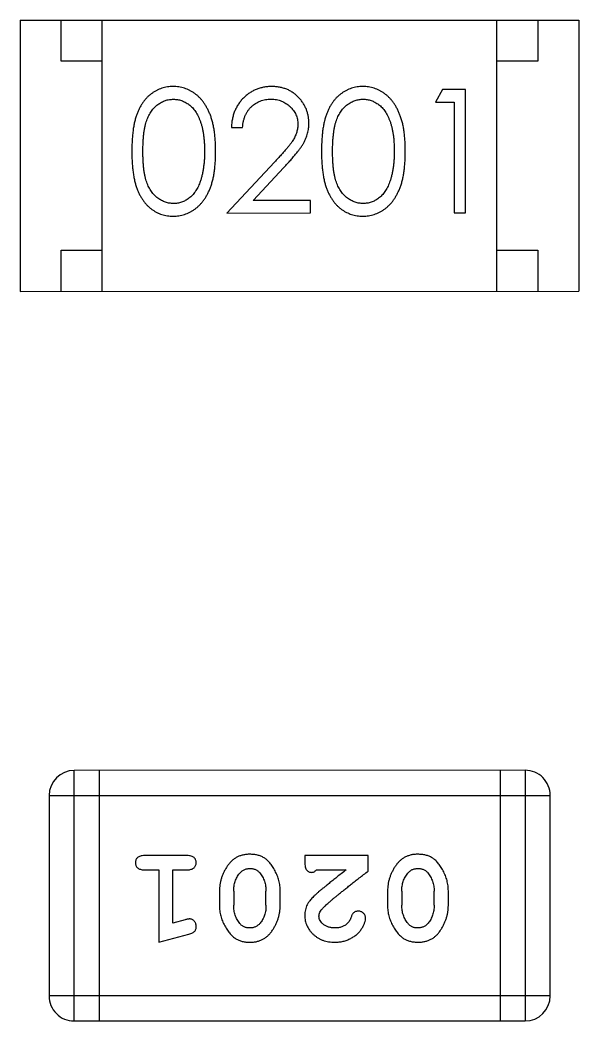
# Model space of a CAD drawing. Header units: millimetres. Extents: x 0 to 297, y 0 to 210.
# Drawn here: x 199.018 to 199.698, y 126.264 to 127.482 of the extents above; entities that cross this region are included whole.
import ezdxf

# ---------------------------------------------------------------- set-up
doc = ezdxf.new("R2010")
doc.units = ezdxf.units.MM
doc.layers.get('0').update_dxf_attribs({"linetype": 'CONTINUOUS'})

msp = doc.modelspace()

# ---------------------------------------------------------------- linework, layer by layer
at = {"color": 7, "linetype": 'Continuous'}
for p, q in [((199.0178, 127.4817), (199.6978, 127.4818)), ((199.0178, 127.4817), (199.0178, 127.1517)), ((199.0678, 127.4317), (199.0678, 127.4817)), ((199.1178, 127.1517), (199.1178, 127.4817)), ((199.5978, 127.1518), (199.5978, 127.4818)), ((199.6478, 127.4818), (199.6478, 127.4318)), ((199.6978, 127.4818), (199.6978, 127.1518)), ((199.1178, 127.4317), (199.0678, 127.4317)), ((199.6478, 127.4318), (199.5978, 127.4318)), ((199.5319, 127.3971), (199.5231, 127.3817)), ((199.5596, 127.3971), (199.5319, 127.3971)), ((199.5596, 127.2471), (199.5596, 127.3971)), ((199.5231, 127.3817), (199.5461, 127.3817)), ((199.5461, 127.3817), (199.5461, 127.2471)), ((199.275, 127.3509), (199.2884, 127.3509)), ((199.3274, 127.3091), (199.2692, 127.247)), ((199.3013, 127.2624), (199.3389, 127.3025)), ((199.3711, 127.2624), (199.3013, 127.2624)), ((199.3711, 127.2471), (199.3711, 127.2624)), ((199.2692, 127.247), (199.3711, 127.2471)), ((199.5461, 127.2471), (199.5596, 127.2471)), ((199.0678, 127.1517), (199.0678, 127.2017)), ((199.0678, 127.2017), (199.1178, 127.2017)), ((199.5978, 127.2018), (199.6478, 127.2018)), ((199.6478, 127.2018), (199.6478, 127.1518)), ((199.0178, 127.1517), (199.6978, 127.1518)), ((199.6322, 126.5692), (199.0836, 126.5691)), ((199.0836, 126.2643), (199.0836, 126.5691)), ((199.1141, 126.5691), (199.1141, 126.2643)), ((199.6018, 126.5692), (199.6018, 126.2644)), ((199.6322, 126.5692), (199.6323, 126.2644)), ((199.0531, 126.5386), (199.6627, 126.5387)), ((199.0531, 126.5386), (199.0532, 126.2948)), ((199.6628, 126.2948), (199.6627, 126.5387)), ((199.2211, 126.4655), (199.1692, 126.4655)), ((199.3642, 126.4655), (199.3642, 126.4576)), ((199.4413, 126.4655), (199.3642, 126.4655)), ((199.4413, 126.4466), (199.4413, 126.4655)), ((199.1692, 126.4482), (199.1865, 126.4482)), ((199.1865, 126.4482), (199.1865, 126.3601)), ((199.2038, 126.3832), (199.2038, 126.4482)), ((199.2038, 126.4482), (199.2211, 126.4482)), ((199.3784, 126.4482), (199.4146, 126.4482)), ((199.2604, 126.4224), (199.2604, 126.4047)), ((199.2777, 126.4222), (199.2777, 126.405)), ((199.317, 126.405), (199.317, 126.4222)), ((199.3344, 126.4047), (199.3343, 126.4225)), ((199.4649, 126.4225), (199.4649, 126.4047)), ((199.4822, 126.4222), (199.4822, 126.405)), ((199.5216, 126.405), (199.5216, 126.4222)), ((199.5389, 126.4047), (199.5389, 126.4225)), ((199.2188, 126.3874), (199.2038, 126.3832)), ((199.1865, 126.3601), (199.2231, 126.37)), ((199.6628, 126.2948), (199.0532, 126.2948)), ((199.0836, 126.2643), (199.6323, 126.2644))]:
    msp.add_line(p, q, dxfattribs=at)
for centre, start, end in [((199.0836, 126.5386), 90.0074, 180.0074), ((199.6323, 126.5387), 0.0074, 90.0074), ((199.0836, 126.2948), 180.0074, 270.0074), ((199.6323, 126.2948), 270.0074, 0.0074)]:
    msp.add_arc(centre, 0.0305, start, end, dxfattribs=at)
for points, knots in [([(199.204, 127.4009), (199.2028, 127.4009), (199.2005, 127.4008), (199.197, 127.4004), (199.1936, 127.3998), (199.1903, 127.3988), (199.1871, 127.3977), (199.184, 127.3962), (199.181, 127.3945), (199.178, 127.3925), (199.1752, 127.3903), (199.1725, 127.3879), (199.1701, 127.3851), (199.1678, 127.3822), (199.1656, 127.379), (199.1636, 127.3755), (199.1618, 127.3718), (199.1601, 127.3678), (199.1586, 127.3635), (199.1573, 127.3588), (199.1562, 127.3537), (199.1554, 127.3482), (199.1547, 127.3422), (199.1542, 127.3358), (199.1539, 127.329), (199.1538, 127.3244), (199.1538, 127.322)], [0, 0, 0, 0, 0.033742, 0.066533, 0.099153, 0.13154, 0.164087, 0.196563, 0.229707, 0.263315, 0.297504, 0.331686, 0.366482, 0.4021, 0.438958, 0.476748, 0.515985, 0.556589, 0.599519, 0.645765, 0.695487, 0.748721, 0.805687, 0.866754, 0.931405, 1, 1, 1, 1]), ([(199.2558, 127.322), (199.2557, 127.3243), (199.2557, 127.3288), (199.2554, 127.3353), (199.2548, 127.3415), (199.2541, 127.3474), (199.2531, 127.3529), (199.252, 127.358), (199.2506, 127.3627), (199.249, 127.3672), (199.2471, 127.3712), (199.2452, 127.3751), (199.2431, 127.3786), (199.2409, 127.3819), (199.2385, 127.385), (199.2359, 127.3877), (199.2332, 127.3903), (199.2303, 127.3925), (199.2273, 127.3945), (199.2242, 127.3962), (199.2211, 127.3976), (199.2178, 127.3988), (199.2145, 127.3998), (199.211, 127.4004), (199.2075, 127.4008), (199.2052, 127.4009), (199.204, 127.4009)], [0, 0, 0, 0, 0.065278, 0.127205, 0.186168, 0.241675, 0.294115, 0.343609, 0.390387, 0.434463, 0.476646, 0.517002, 0.555936, 0.593716, 0.630057, 0.665601, 0.700745, 0.734917, 0.768681, 0.802087, 0.834849, 0.867433, 0.900138, 0.932806, 0.966212, 1, 1, 1, 1]), ([(199.3239, 127.4009), (199.3222, 127.4009), (199.3189, 127.4008), (199.3141, 127.4001), (199.3095, 127.399), (199.305, 127.3975), (199.3008, 127.3954), (199.2968, 127.393), (199.293, 127.3902), (199.2894, 127.3869), (199.2862, 127.3833), (199.2833, 127.3794), (199.2809, 127.3752), (199.2788, 127.3708), (199.2772, 127.3662), (199.276, 127.3613), (199.2752, 127.3562), (199.2751, 127.3527), (199.275, 127.3509)], [0, 0, 0, 0, 0.06445, 0.126725, 0.187421, 0.247417, 0.306749, 0.366595, 0.427749, 0.490235, 0.553031, 0.614805, 0.676505, 0.738096, 0.801021, 0.864897, 0.931209, 1, 1, 1, 1]), ([(199.3692, 127.3563), (199.3692, 127.3578), (199.3691, 127.3607), (199.3685, 127.365), (199.3675, 127.3692), (199.3662, 127.3732), (199.3644, 127.377), (199.3622, 127.3807), (199.3597, 127.3843), (199.3567, 127.3877), (199.3535, 127.3908), (199.35, 127.3935), (199.3462, 127.3958), (199.3422, 127.3977), (199.338, 127.3991), (199.3335, 127.4001), (199.3288, 127.4008), (199.3255, 127.4009), (199.3239, 127.4009)], [0, 0, 0, 0, 0.06271, 0.123347, 0.183401, 0.242828, 0.302097, 0.36242, 0.423725, 0.487032, 0.550491, 0.612709, 0.674265, 0.73617, 0.799211, 0.863483, 0.930525, 1, 1, 1, 1]), ([(199.4347, 127.4009), (199.4336, 127.4009), (199.4312, 127.4008), (199.4278, 127.4004), (199.4244, 127.3998), (199.4211, 127.3988), (199.4179, 127.3977), (199.4148, 127.3962), (199.4117, 127.3945), (199.4088, 127.3925), (199.406, 127.3903), (199.4033, 127.3879), (199.4009, 127.3852), (199.3985, 127.3822), (199.3964, 127.379), (199.3943, 127.3756), (199.3925, 127.3718), (199.3909, 127.3679), (199.3894, 127.3636), (199.3881, 127.3589), (199.387, 127.3538), (199.3861, 127.3482), (199.3854, 127.3423), (199.3849, 127.3359), (199.3846, 127.3291), (199.3846, 127.3244), (199.3846, 127.322)], [0, 0, 0, 0, 0.033742, 0.066533, 0.099153, 0.13154, 0.164087, 0.196563, 0.229707, 0.263315, 0.297504, 0.331686, 0.366482, 0.4021, 0.438958, 0.476748, 0.515985, 0.556589, 0.599519, 0.645765, 0.695487, 0.748721, 0.805687, 0.866754, 0.931405, 1, 1, 1, 1]), ([(199.4865, 127.322), (199.4865, 127.3243), (199.4864, 127.3288), (199.4862, 127.3354), (199.4856, 127.3416), (199.4849, 127.3474), (199.4839, 127.3529), (199.4828, 127.358), (199.4813, 127.3628), (199.4797, 127.3672), (199.4779, 127.3713), (199.476, 127.3751), (199.4739, 127.3787), (199.4717, 127.382), (199.4692, 127.385), (199.4667, 127.3878), (199.4639, 127.3903), (199.4611, 127.3925), (199.4581, 127.3945), (199.455, 127.3962), (199.4518, 127.3977), (199.4486, 127.3988), (199.4452, 127.3998), (199.4418, 127.4004), (199.4383, 127.4008), (199.4359, 127.4009), (199.4347, 127.4009)], [0, 0, 0, 0, 0.065278, 0.127205, 0.186168, 0.241675, 0.294115, 0.343609, 0.390387, 0.434463, 0.476646, 0.517002, 0.555936, 0.593716, 0.630057, 0.665601, 0.700745, 0.734917, 0.768681, 0.802087, 0.834849, 0.867433, 0.900138, 0.932806, 0.966212, 1, 1, 1, 1]), ([(199.1673, 127.322), (199.1673, 127.324), (199.1673, 127.3279), (199.1676, 127.3336), (199.1679, 127.3389), (199.1684, 127.3438), (199.169, 127.3483), (199.1699, 127.3525), (199.1708, 127.3562), (199.1719, 127.3596), (199.1731, 127.3627), (199.1744, 127.3656), (199.1759, 127.3683), (199.1776, 127.3709), (199.1793, 127.3732), (199.1812, 127.3753), (199.1832, 127.3773), (199.1861, 127.3795), (199.1898, 127.3819), (199.1945, 127.384), (199.1994, 127.3852), (199.2028, 127.3854), (199.2044, 127.3855)], [0, 0, 0, 0, 0.073302, 0.142286, 0.206253, 0.266017, 0.321612, 0.372532, 0.419497, 0.462398, 0.502825, 0.541489, 0.579034, 0.615143, 0.650298, 0.684912, 0.718701, 0.752189, 0.817245, 0.879117, 0.939613, 1, 1, 1, 1]), ([(199.2044, 127.3855), (199.2061, 127.3854), (199.2093, 127.3852), (199.2142, 127.384), (199.2189, 127.3818), (199.2226, 127.3795), (199.2255, 127.3772), (199.2275, 127.3752), (199.2295, 127.373), (199.2313, 127.3705), (199.233, 127.3678), (199.2345, 127.3649), (199.236, 127.3617), (199.2373, 127.3583), (199.2384, 127.3546), (199.2395, 127.3507), (199.2403, 127.3465), (199.2411, 127.3421), (199.2416, 127.3374), (199.242, 127.3325), (199.2422, 127.3274), (199.2423, 127.3238), (199.2423, 127.322)], [0, 0, 0, 0, 0.059689, 0.119507, 0.181075, 0.246162, 0.279894, 0.314468, 0.350403, 0.387474, 0.426147, 0.466624, 0.508745, 0.553328, 0.600058, 0.649177, 0.700552, 0.754894, 0.811825, 0.871514, 0.934319, 1, 1, 1, 1]), ([(199.2884, 127.3509), (199.2886, 127.3522), (199.2888, 127.3548), (199.2896, 127.3586), (199.2905, 127.3622), (199.2917, 127.3655), (199.2933, 127.3686), (199.295, 127.3714), (199.297, 127.3741), (199.2992, 127.3764), (199.3017, 127.3786), (199.3043, 127.3804), (199.3071, 127.382), (199.31, 127.3833), (199.3131, 127.3843), (199.3163, 127.385), (199.3197, 127.3854), (199.322, 127.3855), (199.3232, 127.3855)], [0, 0, 0, 0, 0.073648, 0.143686, 0.210962, 0.275557, 0.338064, 0.399311, 0.4594, 0.51934, 0.579024, 0.637809, 0.695959, 0.754122, 0.813113, 0.873453, 0.935561, 1, 1, 1, 1]), ([(199.3232, 127.3855), (199.3243, 127.3855), (199.3265, 127.3854), (199.3298, 127.385), (199.3329, 127.3843), (199.3358, 127.3833), (199.3387, 127.382), (199.3414, 127.3805), (199.3439, 127.3786), (199.3463, 127.3766), (199.3485, 127.3743), (199.3504, 127.3719), (199.3521, 127.3693), (199.3534, 127.3667), (199.3545, 127.364), (199.3552, 127.3611), (199.3557, 127.3581), (199.3557, 127.3561), (199.3557, 127.3551)], [0, 0, 0, 0, 0.068027, 0.133505, 0.19695, 0.26027, 0.322741, 0.384982, 0.448465, 0.513424, 0.578224, 0.640011, 0.700094, 0.760067, 0.819012, 0.877878, 0.938035, 1, 1, 1, 1]), ([(199.3981, 127.3221), (199.3981, 127.3241), (199.3981, 127.328), (199.3983, 127.3336), (199.3987, 127.3389), (199.3992, 127.3438), (199.3998, 127.3483), (199.4006, 127.3525), (199.4015, 127.3562), (199.4026, 127.3597), (199.4039, 127.3628), (199.4052, 127.3657), (199.4067, 127.3684), (199.4083, 127.3709), (199.4101, 127.3732), (199.412, 127.3753), (199.414, 127.3773), (199.4169, 127.3795), (199.4206, 127.3819), (199.4253, 127.384), (199.4302, 127.3853), (199.4335, 127.3854), (199.4352, 127.3855)], [0, 0, 0, 0, 0.073302, 0.142286, 0.206253, 0.266017, 0.321612, 0.372532, 0.419497, 0.462398, 0.502825, 0.541489, 0.579034, 0.615143, 0.650298, 0.684912, 0.718701, 0.752189, 0.817245, 0.879117, 0.939613, 1, 1, 1, 1]), ([(199.4352, 127.3855), (199.4368, 127.3854), (199.4401, 127.3853), (199.445, 127.384), (199.4496, 127.3819), (199.4534, 127.3795), (199.4562, 127.3773), (199.4583, 127.3752), (199.4603, 127.373), (199.4621, 127.3705), (199.4637, 127.3678), (199.4653, 127.3649), (199.4667, 127.3617), (199.4681, 127.3583), (199.4692, 127.3546), (199.4703, 127.3507), (199.4711, 127.3465), (199.4719, 127.3421), (199.4724, 127.3375), (199.4728, 127.3326), (199.473, 127.3274), (199.473, 127.3239), (199.4731, 127.3221)], [0, 0, 0, 0, 0.059689, 0.119507, 0.181075, 0.246162, 0.279894, 0.314468, 0.350403, 0.387474, 0.426147, 0.466624, 0.508745, 0.553328, 0.600058, 0.649177, 0.700552, 0.754894, 0.811825, 0.871514, 0.934319, 1, 1, 1, 1]), ([(199.3557, 127.3551), (199.3557, 127.3535), (199.3556, 127.3502), (199.3545, 127.3455), (199.3528, 127.3408), (199.3508, 127.337), (199.3488, 127.3339), (199.3469, 127.3312), (199.3446, 127.3283), (199.3419, 127.325), (199.3388, 127.3214), (199.3354, 127.3176), (199.3315, 127.3134), (199.3288, 127.3106), (199.3274, 127.3091)], [0, 0, 0, 0, 0.088014, 0.174976, 0.2638, 0.355443, 0.406413, 0.465519, 0.533076, 0.609353, 0.693899, 0.787171, 0.889197, 1, 1, 1, 1]), ([(199.3389, 127.3025), (199.3403, 127.304), (199.3431, 127.307), (199.347, 127.3113), (199.3506, 127.3155), (199.3538, 127.3194), (199.3566, 127.323), (199.3591, 127.3264), (199.3612, 127.3295), (199.3635, 127.3333), (199.3658, 127.3381), (199.3678, 127.344), (199.369, 127.3501), (199.3691, 127.3542), (199.3692, 127.3563)], [0, 0, 0, 0, 0.09953, 0.192079, 0.277712, 0.357454, 0.429648, 0.495771, 0.555538, 0.608657, 0.707578, 0.804328, 0.901298, 1, 1, 1, 1]), ([(199.1538, 127.322), (199.1538, 127.3196), (199.1539, 127.3149), (199.1542, 127.3082), (199.1547, 127.3018), (199.1554, 127.2959), (199.1563, 127.2903), (199.1574, 127.2852), (199.1587, 127.2805), (199.1602, 127.2761), (199.1619, 127.2721), (199.1637, 127.2684), (199.1658, 127.265), (199.1679, 127.2617), (199.1702, 127.2588), (199.1727, 127.256), (199.1754, 127.2536), (199.1782, 127.2514), (199.1811, 127.2495), (199.1841, 127.2478), (199.1872, 127.2463), (199.1904, 127.2452), (199.1937, 127.2443), (199.197, 127.2437), (199.2005, 127.2432), (199.2028, 127.2432), (199.204, 127.2432)], [0, 0, 0, 0, 0.068113, 0.132564, 0.193427, 0.250218, 0.303569, 0.353576, 0.400235, 0.443586, 0.484619, 0.524292, 0.56238, 0.599049, 0.63494, 0.669782, 0.704009, 0.737842, 0.771098, 0.803896, 0.836415, 0.868639, 0.900715, 0.933378, 0.966213, 1, 1, 1, 1]), ([(199.2044, 127.2586), (199.2028, 127.2587), (199.1995, 127.2588), (199.1946, 127.2601), (199.1899, 127.2622), (199.1861, 127.2646), (199.1833, 127.2669), (199.1812, 127.2688), (199.1793, 127.2709), (199.1775, 127.2733), (199.1759, 127.2758), (199.1744, 127.2785), (199.1731, 127.2814), (199.1718, 127.2845), (199.1707, 127.2879), (199.1698, 127.2917), (199.1691, 127.2958), (199.1684, 127.3003), (199.1679, 127.3052), (199.1676, 127.3105), (199.1673, 127.3161), (199.1673, 127.32), (199.1673, 127.322)], [0, 0, 0, 0, 0.060034, 0.120278, 0.182348, 0.247919, 0.281641, 0.315701, 0.350322, 0.385703, 0.421819, 0.459196, 0.497866, 0.538301, 0.58121, 0.628183, 0.679403, 0.734699, 0.794074, 0.858416, 0.927049, 1, 1, 1, 1]), ([(199.204, 127.2432), (199.2052, 127.2432), (199.2076, 127.2432), (199.2111, 127.2437), (199.2145, 127.2443), (199.2179, 127.2453), (199.2211, 127.2465), (199.2243, 127.2479), (199.2274, 127.2497), (199.2304, 127.2517), (199.2333, 127.2539), (199.236, 127.2565), (199.2386, 127.2592), (199.241, 127.2623), (199.2433, 127.2656), (199.2454, 127.2691), (199.2473, 127.2729), (199.2491, 127.277), (199.2507, 127.2814), (199.252, 127.2861), (199.2532, 127.2912), (199.2541, 127.2967), (199.2548, 127.3025), (199.2554, 127.3087), (199.2557, 127.3152), (199.2557, 127.3197), (199.2558, 127.322)], [0, 0, 0, 0, 0.033824, 0.067298, 0.10028, 0.133019, 0.165736, 0.198792, 0.232372, 0.266409, 0.301016, 0.336196, 0.371972, 0.408574, 0.446394, 0.485225, 0.525372, 0.567224, 0.611081, 0.65775, 0.70702, 0.759235, 0.814484, 0.873227, 0.934937, 1, 1, 1, 1]), ([(199.2423, 127.322), (199.2423, 127.3202), (199.2422, 127.3167), (199.242, 127.3115), (199.2415, 127.3064), (199.2409, 127.3016), (199.2401, 127.297), (199.2392, 127.2926), (199.238, 127.2884), (199.2371, 127.2857), (199.2366, 127.2843)], [0, 0, 0, 0, 0.141157, 0.277773, 0.409244, 0.535676, 0.657497, 0.775458, 0.889412, 1, 1, 1, 1]), ([(199.3846, 127.322), (199.3846, 127.3196), (199.3846, 127.315), (199.3849, 127.3082), (199.3854, 127.3018), (199.3862, 127.2959), (199.3871, 127.2904), (199.3881, 127.2852), (199.3895, 127.2805), (199.391, 127.2762), (199.3927, 127.2722), (199.3945, 127.2684), (199.3965, 127.265), (199.3987, 127.2618), (199.401, 127.2588), (199.4035, 127.2561), (199.4061, 127.2536), (199.4089, 127.2514), (199.4119, 127.2495), (199.4149, 127.2478), (199.418, 127.2464), (199.4212, 127.2453), (199.4244, 127.2443), (199.4278, 127.2437), (199.4312, 127.2433), (199.4336, 127.2432), (199.4348, 127.2432)], [0, 0, 0, 0, 0.068113, 0.132564, 0.193427, 0.250218, 0.303569, 0.353576, 0.400235, 0.443586, 0.484619, 0.524292, 0.56238, 0.599049, 0.63494, 0.669782, 0.704009, 0.737842, 0.771098, 0.803896, 0.836415, 0.868639, 0.900715, 0.933378, 0.966213, 1, 1, 1, 1]), ([(199.4352, 127.2586), (199.4336, 127.2587), (199.4303, 127.2588), (199.4254, 127.2601), (199.4206, 127.2622), (199.4169, 127.2646), (199.414, 127.2669), (199.412, 127.2688), (199.4101, 127.271), (199.4083, 127.2733), (199.4067, 127.2758), (199.4052, 127.2785), (199.4038, 127.2814), (199.4026, 127.2845), (199.4015, 127.2879), (199.4006, 127.2917), (199.3998, 127.2958), (199.3991, 127.3003), (199.3987, 127.3052), (199.3983, 127.3105), (199.3981, 127.3162), (199.3981, 127.3201), (199.3981, 127.3221)], [0, 0, 0, 0, 0.060034, 0.120278, 0.182348, 0.247919, 0.281641, 0.315701, 0.350322, 0.385703, 0.421819, 0.459196, 0.497866, 0.538301, 0.58121, 0.628183, 0.679403, 0.734699, 0.794074, 0.858416, 0.927049, 1, 1, 1, 1]), ([(199.4348, 127.2432), (199.436, 127.2432), (199.4383, 127.2433), (199.4418, 127.2437), (199.4453, 127.2444), (199.4486, 127.2453), (199.4519, 127.2465), (199.4551, 127.2479), (199.4582, 127.2497), (199.4612, 127.2517), (199.4641, 127.2539), (199.4668, 127.2565), (199.4694, 127.2592), (199.4718, 127.2623), (199.4741, 127.2656), (199.4761, 127.2692), (199.4781, 127.273), (199.4798, 127.277), (199.4815, 127.2814), (199.4828, 127.2862), (199.4839, 127.2913), (199.4849, 127.2967), (199.4856, 127.3025), (199.4862, 127.3087), (199.4864, 127.3152), (199.4865, 127.3197), (199.4865, 127.322)], [0, 0, 0, 0, 0.033824, 0.067298, 0.10028, 0.133019, 0.165736, 0.198792, 0.232372, 0.266409, 0.301016, 0.336196, 0.371972, 0.408574, 0.446394, 0.485225, 0.525372, 0.567224, 0.611081, 0.65775, 0.70702, 0.759235, 0.814484, 0.873227, 0.934937, 1, 1, 1, 1]), ([(199.4731, 127.3221), (199.473, 127.3203), (199.473, 127.3167), (199.4727, 127.3115), (199.4723, 127.3065), (199.4717, 127.3017), (199.4709, 127.297), (199.4699, 127.2926), (199.4688, 127.2884), (199.4678, 127.2857), (199.4674, 127.2844)], [0, 0, 0, 0, 0.141157, 0.277773, 0.409244, 0.535676, 0.657497, 0.775458, 0.889412, 1, 1, 1, 1]), ([(199.2366, 127.2843), (199.2362, 127.2833), (199.2355, 127.2812), (199.2341, 127.2783), (199.2327, 127.2756), (199.2311, 127.273), (199.2293, 127.2707), (199.2275, 127.2686), (199.2255, 127.2667), (199.2227, 127.2644), (199.219, 127.2621), (199.2143, 127.2601), (199.2094, 127.2588), (199.2061, 127.2586), (199.2044, 127.2586)], [0, 0, 0, 0, 0.075949, 0.148549, 0.218996, 0.286119, 0.351826, 0.416074, 0.478265, 0.540325, 0.660405, 0.774606, 0.887187, 1, 1, 1, 1]), ([(199.4674, 127.2844), (199.467, 127.2833), (199.4662, 127.2813), (199.4649, 127.2783), (199.4634, 127.2756), (199.4618, 127.2731), (199.4601, 127.2708), (199.4582, 127.2686), (199.4562, 127.2667), (199.4534, 127.2645), (199.4497, 127.2621), (199.445, 127.2601), (199.4402, 127.2588), (199.4369, 127.2587), (199.4352, 127.2586)], [0, 0, 0, 0, 0.075949, 0.148549, 0.218996, 0.286119, 0.351826, 0.416074, 0.478265, 0.540325, 0.660405, 0.774606, 0.887187, 1, 1, 1, 1]), ([(199.1692, 126.4655), (199.1683, 126.4655), (199.1666, 126.4654), (199.1643, 126.4649), (199.1623, 126.4642), (199.1608, 126.4631), (199.1596, 126.4618), (199.1588, 126.4603), (199.1582, 126.4586), (199.1582, 126.4574), (199.1581, 126.4568)], [0, 0, 0, 0, 0.169012, 0.317488, 0.445429, 0.560977, 0.67065, 0.776666, 0.88492, 1, 1, 1, 1]), ([(199.2321, 126.4568), (199.2321, 126.4574), (199.232, 126.4586), (199.2315, 126.4603), (199.2307, 126.4618), (199.2295, 126.4632), (199.2279, 126.4642), (199.226, 126.4649), (199.2237, 126.4654), (199.222, 126.4655), (199.2211, 126.4655)], [0, 0, 0, 0, 0.115051, 0.223278, 0.329269, 0.437893, 0.554681, 0.682591, 0.83103, 1, 1, 1, 1]), ([(199.2973, 126.4671), (199.2959, 126.467), (199.293, 126.467), (199.2889, 126.4662), (199.2851, 126.4651), (199.2815, 126.4635), (199.2782, 126.4615), (199.2752, 126.459), (199.2724, 126.456), (199.2699, 126.4526), (199.2677, 126.449), (199.2658, 126.4454), (199.2641, 126.4417), (199.2627, 126.4379), (199.2617, 126.4341), (199.2609, 126.4302), (199.2605, 126.4264), (199.2604, 126.4237), (199.2604, 126.4224)], [0, 0, 0, 0, 0.067217, 0.131051, 0.19272, 0.252824, 0.312745, 0.373449, 0.436041, 0.501494, 0.567761, 0.632087, 0.695096, 0.757109, 0.817993, 0.878657, 0.939311, 1, 1, 1, 1]), ([(199.3343, 126.4225), (199.3343, 126.4235), (199.3343, 126.4257), (199.334, 126.4288), (199.3335, 126.432), (199.3328, 126.4351), (199.3319, 126.4381), (199.3308, 126.4411), (199.3295, 126.4441), (199.3281, 126.4469), (199.3265, 126.4497), (199.3249, 126.4522), (199.3232, 126.4545), (199.3216, 126.4566), (199.3199, 126.4585), (199.3182, 126.4602), (199.3164, 126.4616), (199.3141, 126.4632), (199.3109, 126.4648), (199.3067, 126.4661), (199.3021, 126.4669), (199.2989, 126.467), (199.2973, 126.4671)], [0, 0, 0, 0, 0.049886, 0.09882, 0.148132, 0.19689, 0.246038, 0.295176, 0.345305, 0.395692, 0.445312, 0.491875, 0.535813, 0.577009, 0.616081, 0.652689, 0.687585, 0.720206, 0.785062, 0.85223, 0.923759, 1, 1, 1, 1]), ([(199.5018, 126.4671), (199.5004, 126.4671), (199.4975, 126.467), (199.4935, 126.4663), (199.4896, 126.4651), (199.486, 126.4635), (199.4827, 126.4615), (199.4797, 126.459), (199.4769, 126.4561), (199.4744, 126.4527), (199.4722, 126.4491), (199.4703, 126.4454), (199.4686, 126.4417), (199.4673, 126.4379), (199.4662, 126.4341), (199.4655, 126.4303), (199.465, 126.4264), (199.4649, 126.4238), (199.4649, 126.4225)], [0, 0, 0, 0, 0.067217, 0.131051, 0.19272, 0.252824, 0.312745, 0.373449, 0.436041, 0.501494, 0.567761, 0.632087, 0.695096, 0.757109, 0.817993, 0.878657, 0.939311, 1, 1, 1, 1]), ([(199.5389, 126.4225), (199.5388, 126.4236), (199.5388, 126.4257), (199.5385, 126.4289), (199.538, 126.432), (199.5373, 126.4351), (199.5364, 126.4381), (199.5353, 126.4411), (199.534, 126.4441), (199.5326, 126.447), (199.531, 126.4497), (199.5294, 126.4522), (199.5277, 126.4545), (199.5261, 126.4567), (199.5244, 126.4585), (199.5227, 126.4602), (199.5209, 126.4616), (199.5186, 126.4632), (199.5154, 126.4648), (199.5112, 126.4661), (199.5066, 126.4669), (199.5035, 126.467), (199.5018, 126.4671)], [0, 0, 0, 0, 0.049886, 0.09882, 0.148132, 0.19689, 0.246038, 0.295176, 0.345305, 0.395692, 0.445312, 0.491875, 0.535813, 0.577009, 0.616081, 0.652689, 0.687585, 0.720206, 0.785062, 0.85223, 0.923759, 1, 1, 1, 1]), ([(199.1581, 126.4568), (199.1582, 126.4562), (199.1582, 126.455), (199.1587, 126.4533), (199.1596, 126.4518), (199.1608, 126.4505), (199.1623, 126.4494), (199.1643, 126.4487), (199.1666, 126.4482), (199.1683, 126.4482), (199.1692, 126.4482)], [0, 0, 0, 0, 0.11517, 0.223509, 0.328254, 0.438012, 0.553651, 0.682263, 0.830856, 1, 1, 1, 1]), ([(199.2211, 126.4482), (199.222, 126.4482), (199.2237, 126.4482), (199.226, 126.4487), (199.2279, 126.4495), (199.2295, 126.4505), (199.2306, 126.4519), (199.2315, 126.4534), (199.232, 126.455), (199.2321, 126.4562), (199.2321, 126.4568)], [0, 0, 0, 0, 0.169102, 0.317658, 0.446239, 0.563118, 0.671828, 0.776546, 0.884858, 1, 1, 1, 1]), ([(199.3642, 126.4576), (199.3643, 126.4566), (199.3643, 126.4546), (199.3647, 126.4519), (199.3654, 126.4496), (199.3665, 126.4479), (199.3678, 126.4466), (199.3693, 126.4457), (199.371, 126.4451), (199.3723, 126.4451), (199.3729, 126.445)], [0, 0, 0, 0, 0.1844, 0.34094, 0.473574, 0.586824, 0.690029, 0.789175, 0.890445, 1, 1, 1, 1]), ([(199.2777, 126.4222), (199.2777, 126.4232), (199.2778, 126.4253), (199.2781, 126.4284), (199.2787, 126.4313), (199.2795, 126.4341), (199.2805, 126.4368), (199.2818, 126.4393), (199.2832, 126.4417), (199.2844, 126.4432), (199.285, 126.444)], [0, 0, 0, 0, 0.135449, 0.266263, 0.393429, 0.516942, 0.639128, 0.758779, 0.879341, 1, 1, 1, 1]), ([(199.285, 126.444), (199.2854, 126.4444), (199.2862, 126.4453), (199.2875, 126.4465), (199.2889, 126.4475), (199.2904, 126.4483), (199.292, 126.449), (199.2937, 126.4494), (199.2954, 126.4497), (199.2966, 126.4497), (199.2973, 126.4498)], [0, 0, 0, 0, 0.129853, 0.25607, 0.380154, 0.49978, 0.62208, 0.743277, 0.868791, 1, 1, 1, 1]), ([(199.2973, 126.4498), (199.2979, 126.4497), (199.2991, 126.4497), (199.3009, 126.4495), (199.3026, 126.4491), (199.3042, 126.4485), (199.3057, 126.4477), (199.3071, 126.4468), (199.3083, 126.4457), (199.309, 126.4449), (199.3094, 126.4445)], [0, 0, 0, 0, 0.139844, 0.271849, 0.399162, 0.521619, 0.6402, 0.758957, 0.87828, 1, 1, 1, 1]), ([(199.3094, 126.4445), (199.31, 126.4437), (199.3112, 126.4421), (199.3128, 126.4396), (199.3141, 126.4369), (199.3152, 126.4342), (199.316, 126.4313), (199.3166, 126.4284), (199.317, 126.4253), (199.317, 126.4232), (199.317, 126.4222)], [0, 0, 0, 0, 0.124927, 0.248361, 0.370889, 0.492583, 0.61616, 0.741472, 0.869044, 1, 1, 1, 1]), ([(199.3729, 126.445), (199.3733, 126.4451), (199.3743, 126.4452), (199.3757, 126.4458), (199.3771, 126.4468), (199.3779, 126.4477), (199.3784, 126.4482)], [0, 0, 0, 0, 0.20611, 0.432681, 0.695597, 1, 1, 1, 1]), ([(199.4146, 126.4482), (199.4126, 126.4466), (199.4087, 126.4436), (199.4033, 126.4393), (199.3983, 126.4354), (199.3939, 126.4318), (199.3899, 126.4286), (199.3865, 126.4258), (199.3836, 126.4234), (199.3818, 126.4218), (199.381, 126.4212)], [0, 0, 0, 0, 0.176662, 0.337826, 0.484741, 0.617764, 0.73494, 0.837793, 0.926412, 1, 1, 1, 1]), ([(199.3863, 126.4016), (199.3868, 126.4021), (199.3877, 126.4031), (199.3893, 126.4046), (199.3912, 126.4064), (199.3934, 126.4083), (199.3958, 126.4104), (199.3986, 126.4128), (199.4016, 126.4153), (199.4049, 126.418), (199.4085, 126.4209), (199.4123, 126.424), (199.4165, 126.4273), (199.4209, 126.4308), (199.4256, 126.4345), (199.4306, 126.4383), (199.4359, 126.4424), (199.4395, 126.4452), (199.4413, 126.4466)], [0, 0, 0, 0, 0.026647, 0.057942, 0.094152, 0.134806, 0.180631, 0.231142, 0.286385, 0.346321, 0.411439, 0.481035, 0.555329, 0.634592, 0.718826, 0.807759, 0.901393, 1, 1, 1, 1]), ([(199.4822, 126.4222), (199.4823, 126.4233), (199.4823, 126.4253), (199.4826, 126.4284), (199.4832, 126.4313), (199.484, 126.4341), (199.485, 126.4368), (199.4863, 126.4393), (199.4877, 126.4418), (199.4889, 126.4432), (199.4895, 126.444)], [0, 0, 0, 0, 0.135449, 0.266263, 0.393429, 0.516942, 0.639128, 0.758779, 0.879341, 1, 1, 1, 1]), ([(199.4895, 126.444), (199.4899, 126.4444), (199.4907, 126.4453), (199.492, 126.4465), (199.4934, 126.4475), (199.4949, 126.4484), (199.4965, 126.449), (199.4982, 126.4494), (199.4999, 126.4497), (199.5011, 126.4498), (199.5018, 126.4498)], [0, 0, 0, 0, 0.129853, 0.25607, 0.380154, 0.49978, 0.62208, 0.743277, 0.868791, 1, 1, 1, 1]), ([(199.5018, 126.4498), (199.5024, 126.4498), (199.5036, 126.4498), (199.5055, 126.4495), (199.5072, 126.4491), (199.5087, 126.4485), (199.5102, 126.4477), (199.5116, 126.4468), (199.5128, 126.4457), (199.5135, 126.4449), (199.5139, 126.4445)], [0, 0, 0, 0, 0.139844, 0.271849, 0.399162, 0.521619, 0.6402, 0.758957, 0.87828, 1, 1, 1, 1]), ([(199.5139, 126.4445), (199.5145, 126.4437), (199.5157, 126.4421), (199.5173, 126.4396), (199.5186, 126.437), (199.5197, 126.4342), (199.5205, 126.4313), (199.5211, 126.4284), (199.5215, 126.4253), (199.5215, 126.4233), (199.5216, 126.4222)], [0, 0, 0, 0, 0.124927, 0.248361, 0.370889, 0.492583, 0.61616, 0.741472, 0.869044, 1, 1, 1, 1]), ([(199.381, 126.4212), (199.3801, 126.4204), (199.3784, 126.4189), (199.3761, 126.4167), (199.3739, 126.4146), (199.3721, 126.4126), (199.3705, 126.4107), (199.3691, 126.4089), (199.368, 126.4073), (199.3669, 126.4052), (199.3658, 126.4027), (199.3649, 126.3995), (199.3643, 126.3962), (199.3643, 126.394), (199.3642, 126.3929)], [0, 0, 0, 0, 0.103002, 0.197728, 0.285279, 0.365235, 0.437224, 0.502446, 0.560545, 0.611446, 0.707576, 0.80349, 0.900532, 1, 1, 1, 1]), ([(199.2604, 126.4047), (199.2604, 126.4036), (199.2605, 126.4015), (199.2608, 126.3983), (199.2613, 126.3952), (199.262, 126.392), (199.2629, 126.389), (199.264, 126.386), (199.2653, 126.383), (199.2668, 126.3801), (199.2684, 126.3774), (199.27, 126.3749), (199.2717, 126.3725), (199.2734, 126.3704), (199.2751, 126.3686), (199.2768, 126.3669), (199.2785, 126.3655), (199.2809, 126.3639), (199.2841, 126.3623), (199.2882, 126.361), (199.2928, 126.3602), (199.2959, 126.3601), (199.2976, 126.3601)], [0, 0, 0, 0, 0.049855, 0.099516, 0.148482, 0.19758, 0.246804, 0.296268, 0.346517, 0.397047, 0.446826, 0.49336, 0.537801, 0.579207, 0.617974, 0.654833, 0.689171, 0.722088, 0.786392, 0.853518, 0.924186, 1, 1, 1, 1]), ([(199.2853, 126.3827), (199.2847, 126.3835), (199.2835, 126.3851), (199.2819, 126.3876), (199.2806, 126.3903), (199.2796, 126.393), (199.2787, 126.3959), (199.2781, 126.3988), (199.2778, 126.4019), (199.2777, 126.4039), (199.2777, 126.405)], [0, 0, 0, 0, 0.125331, 0.248948, 0.371201, 0.494032, 0.616811, 0.742104, 0.868849, 1, 1, 1, 1]), ([(199.2976, 126.3601), (199.299, 126.3601), (199.3018, 126.3602), (199.3059, 126.3609), (199.3097, 126.362), (199.3133, 126.3636), (199.3166, 126.3657), (199.3196, 126.3682), (199.3224, 126.3712), (199.3249, 126.3746), (199.3271, 126.3781), (199.329, 126.3818), (199.3307, 126.3855), (199.332, 126.3893), (199.3331, 126.3931), (199.3338, 126.3969), (199.3343, 126.4008), (199.3343, 126.4034), (199.3344, 126.4047)], [0, 0, 0, 0, 0.06692, 0.130834, 0.19258, 0.252759, 0.312631, 0.373411, 0.436359, 0.501894, 0.568244, 0.632472, 0.69556, 0.757163, 0.818592, 0.878885, 0.939235, 1, 1, 1, 1]), ([(199.317, 126.405), (199.317, 126.4039), (199.317, 126.4018), (199.3167, 126.3988), (199.3161, 126.3958), (199.3153, 126.393), (199.3143, 126.3904), (199.313, 126.3878), (199.3115, 126.3854), (199.3104, 126.3839), (199.3098, 126.3832)], [0, 0, 0, 0, 0.135446, 0.266257, 0.393419, 0.517936, 0.639137, 0.758785, 0.879345, 1, 1, 1, 1]), ([(199.4649, 126.4047), (199.4649, 126.4036), (199.465, 126.4015), (199.4653, 126.3983), (199.4658, 126.3952), (199.4665, 126.3921), (199.4674, 126.389), (199.4685, 126.386), (199.4698, 126.383), (199.4713, 126.3802), (199.4729, 126.3774), (199.4745, 126.3749), (199.4762, 126.3726), (199.4779, 126.3705), (199.4796, 126.3686), (199.4813, 126.367), (199.483, 126.3655), (199.4854, 126.364), (199.4886, 126.3624), (199.4927, 126.3611), (199.4973, 126.3603), (199.5004, 126.3602), (199.5021, 126.3601)], [0, 0, 0, 0, 0.049855, 0.099516, 0.148482, 0.19758, 0.246804, 0.296268, 0.346517, 0.397047, 0.446826, 0.49336, 0.537801, 0.579207, 0.617974, 0.654833, 0.689171, 0.722088, 0.786392, 0.853518, 0.924186, 1, 1, 1, 1]), ([(199.4898, 126.3827), (199.4892, 126.3835), (199.488, 126.3851), (199.4865, 126.3876), (199.4851, 126.3903), (199.4841, 126.393), (199.4832, 126.3959), (199.4827, 126.3988), (199.4823, 126.4019), (199.4823, 126.4039), (199.4822, 126.405)], [0, 0, 0, 0, 0.125331, 0.248948, 0.371201, 0.494032, 0.616811, 0.742104, 0.868849, 1, 1, 1, 1]), ([(199.5021, 126.3601), (199.5035, 126.3602), (199.5063, 126.3602), (199.5104, 126.3609), (199.5142, 126.3621), (199.5178, 126.3636), (199.5211, 126.3657), (199.5242, 126.3682), (199.5269, 126.3712), (199.5294, 126.3746), (199.5316, 126.3782), (199.5335, 126.3819), (199.5352, 126.3856), (199.5365, 126.3893), (199.5376, 126.3931), (199.5383, 126.397), (199.5388, 126.4008), (199.5388, 126.4034), (199.5389, 126.4047)], [0, 0, 0, 0, 0.06692, 0.130834, 0.19258, 0.252759, 0.312631, 0.373411, 0.436359, 0.501894, 0.568244, 0.632472, 0.69556, 0.757163, 0.818592, 0.878885, 0.939235, 1, 1, 1, 1]), ([(199.5216, 126.405), (199.5215, 126.4039), (199.5215, 126.4019), (199.5212, 126.3988), (199.5206, 126.3959), (199.5198, 126.3931), (199.5188, 126.3904), (199.5175, 126.3879), (199.5161, 126.3854), (199.5149, 126.384), (199.5143, 126.3832)], [0, 0, 0, 0, 0.135446, 0.266257, 0.393419, 0.517936, 0.639137, 0.758785, 0.879345, 1, 1, 1, 1]), ([(199.3642, 126.3929), (199.3643, 126.3917), (199.3644, 126.3895), (199.3648, 126.3863), (199.3656, 126.3832), (199.3668, 126.3802), (199.3682, 126.3774), (199.37, 126.3747), (199.3721, 126.3721), (199.3745, 126.3696), (199.3772, 126.3674), (199.38, 126.3654), (199.3831, 126.3638), (199.3863, 126.3624), (199.3897, 126.3614), (199.3933, 126.3606), (199.397, 126.3602), (199.3996, 126.3601), (199.4009, 126.3601)], [0, 0, 0, 0, 0.060981, 0.120256, 0.178148, 0.236115, 0.293993, 0.352864, 0.413358, 0.476056, 0.539296, 0.602396, 0.665116, 0.728325, 0.792919, 0.859317, 0.928302, 1, 1, 1, 1]), ([(199.3815, 126.3919), (199.3816, 126.3927), (199.3817, 126.3944), (199.3827, 126.3968), (199.3842, 126.3993), (199.3856, 126.4008), (199.3863, 126.4016)], [0, 0, 0, 0, 0.212836, 0.442809, 0.70317, 1, 1, 1, 1]), ([(199.401, 126.3774), (199.3996, 126.3774), (199.3969, 126.3775), (199.3931, 126.3784), (199.3897, 126.3798), (199.3869, 126.3817), (199.3845, 126.3839), (199.3828, 126.3864), (199.3818, 126.3891), (199.3816, 126.391), (199.3815, 126.3919)], [0, 0, 0, 0, 0.156344, 0.299348, 0.4327, 0.561, 0.682299, 0.791883, 0.89611, 1, 1, 1, 1]), ([(199.4209, 126.3913), (199.4206, 126.3904), (199.42, 126.3887), (199.4187, 126.3864), (199.4175, 126.3844), (199.4164, 126.3833), (199.4159, 126.3828)], [0, 0, 0, 0, 0.285518, 0.544185, 0.781367, 1, 1, 1, 1]), ([(199.4294, 126.3979), (199.4289, 126.3978), (199.4279, 126.3978), (199.4265, 126.3975), (199.4253, 126.3971), (199.4242, 126.3964), (199.4231, 126.3955), (199.4223, 126.3943), (199.4215, 126.3929), (199.4211, 126.3919), (199.4209, 126.3913)], [0, 0, 0, 0, 0.127347, 0.246131, 0.359406, 0.470543, 0.586092, 0.711469, 0.847022, 1, 1, 1, 1]), ([(199.4382, 126.3894), (199.4381, 126.39), (199.4381, 126.3911), (199.4376, 126.3926), (199.4367, 126.3941), (199.4356, 126.3954), (199.4342, 126.3965), (199.4327, 126.3973), (199.4311, 126.3978), (199.4299, 126.3978), (199.4294, 126.3979)], [0, 0, 0, 0, 0.120856, 0.239483, 0.360995, 0.490166, 0.620982, 0.746416, 0.870253, 1, 1, 1, 1]), ([(199.2242, 126.3884), (199.2239, 126.3884), (199.2231, 126.3883), (199.2219, 126.3881), (199.2204, 126.3878), (199.2194, 126.3875), (199.2188, 126.3874)], [0, 0, 0, 0, 0.183151, 0.413144, 0.682305, 1, 1, 1, 1]), ([(199.2231, 126.37), (199.2239, 126.3702), (199.2255, 126.3707), (199.2276, 126.3715), (199.2292, 126.3724), (199.2304, 126.3735), (199.2312, 126.3747), (199.2317, 126.376), (199.2321, 126.3775), (199.2321, 126.3786), (199.2321, 126.3791)], [0, 0, 0, 0, 0.187321, 0.344927, 0.475328, 0.579604, 0.674244, 0.773631, 0.882025, 1, 1, 1, 1]), ([(199.2321, 126.3791), (199.2321, 126.3798), (199.232, 126.381), (199.2316, 126.3827), (199.2308, 126.3843), (199.2298, 126.3857), (199.2286, 126.3869), (199.2272, 126.3878), (199.2258, 126.3883), (199.2247, 126.3884), (199.2242, 126.3884)], [0, 0, 0, 0, 0.138815, 0.27042, 0.39836, 0.52875, 0.654955, 0.771147, 0.884581, 1, 1, 1, 1]), ([(199.2974, 126.3774), (199.2968, 126.3774), (199.2956, 126.3774), (199.2938, 126.3777), (199.2921, 126.3781), (199.2905, 126.3787), (199.289, 126.3794), (199.2876, 126.3803), (199.2864, 126.3814), (199.2857, 126.3823), (199.2853, 126.3827)], [0, 0, 0, 0, 0.138115, 0.270177, 0.397547, 0.520057, 0.63869, 0.757499, 0.878226, 1, 1, 1, 1]), ([(199.3098, 126.3832), (199.3094, 126.3827), (199.3086, 126.3818), (199.3072, 126.3807), (199.3058, 126.3796), (199.3043, 126.3788), (199.3027, 126.3782), (199.301, 126.3777), (199.2993, 126.3775), (199.298, 126.3774), (199.2974, 126.3774)], [0, 0, 0, 0, 0.13042, 0.256046, 0.378133, 0.498725, 0.620452, 0.742761, 0.869406, 1, 1, 1, 1]), ([(199.4009, 126.3601), (199.4026, 126.3602), (199.406, 126.3603), (199.4109, 126.3611), (199.4157, 126.3626), (199.4201, 126.3646), (199.4243, 126.367), (199.4279, 126.3699), (199.4311, 126.3731), (199.4336, 126.3767), (199.4356, 126.3802), (199.437, 126.3836), (199.438, 126.3866), (199.4381, 126.3885), (199.4382, 126.3894)], [0, 0, 0, 0, 0.098286, 0.193983, 0.289056, 0.384352, 0.477435, 0.566197, 0.652355, 0.737986, 0.818188, 0.887401, 0.94802, 1, 1, 1, 1]), ([(199.4159, 126.3828), (199.4154, 126.3824), (199.4144, 126.3815), (199.4128, 126.3804), (199.411, 126.3795), (199.4092, 126.3787), (199.4073, 126.3781), (199.4053, 126.3777), (199.4032, 126.3774), (199.4018, 126.3774), (199.401, 126.3774)], [0, 0, 0, 0, 0.121873, 0.243139, 0.363336, 0.485133, 0.607572, 0.734701, 0.864814, 1, 1, 1, 1]), ([(199.5019, 126.3774), (199.5013, 126.3774), (199.5001, 126.3775), (199.4983, 126.3777), (199.4966, 126.3781), (199.495, 126.3787), (199.4935, 126.3795), (199.4922, 126.3804), (199.4909, 126.3814), (199.4902, 126.3823), (199.4898, 126.3827)], [0, 0, 0, 0, 0.138115, 0.270177, 0.397547, 0.520057, 0.63869, 0.757499, 0.878226, 1, 1, 1, 1]), ([(199.5143, 126.3832), (199.5139, 126.3828), (199.5131, 126.3819), (199.5118, 126.3807), (199.5104, 126.3796), (199.5088, 126.3788), (199.5072, 126.3782), (199.5055, 126.3778), (199.5038, 126.3775), (199.5026, 126.3774), (199.5019, 126.3774)], [0, 0, 0, 0, 0.13042, 0.256046, 0.378133, 0.498725, 0.620452, 0.742761, 0.869406, 1, 1, 1, 1])]:
    msp.add_open_spline(points, degree=3, knots=knots, dxfattribs=at)

doc.saveas('drawing.dxf')
